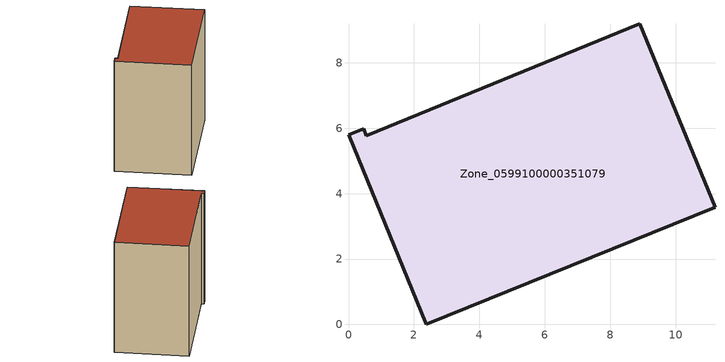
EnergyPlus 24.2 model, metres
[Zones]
Zone_0599100000351079
 floor ground (C_G): 0,5.8 0.46,5.99 0.55,5.77 8.89,9.2 11.2,3.59 2.38,0 z0
 wall outside (C_F): 0.46,5.99 0,5.8 2.38,0 11.2,3.59 8.89,9.2 0.55,5.77 0.46,5.99 z0:10.01
 roof outside (C_R): 11.2,3.59 8.89,9.2 0.55,5.77 0.46,5.99 0,5.8 2.38,0 z10.01
[BUILDING]
Pand.0599100000351079: North Axis=0; Terrain=City; Loads Convergence Tolerance Value=0.04; Temperature Convergence Tolerance Value=0.4; Solar Distribution=FullExterior; Maximum Number of Warmup Days=25; Minimum Number of Warmup Days=1
[Site:Location]
Rotterdam.The.Hague.AP_ZH_NLD Design_Conditions: Latitude=51.96; Longitude=4.45; Time Zone=1; Elevation=-4.5
[SITE:GROUNDTEMPERATURE:BUILDINGSURFACE]
18, 18, 18, 18, 18, 18, 18, 18, 18, 18, 18, 18
[MATERIAL] Thermal Absorptance=0.9; Solar Absorptance=0.7; Visible Absorptance=0.7
Name | Roughness | Thickness | Conductivity | Density | Specific Heat
G.TI.1992-2005 | MediumSmooth | 0.15 | 0.06 | 540 | 1210
F.TI.1992-2005 | Rough | 0.3 | 0.12 | 1920 | 840
R.TI.1992-2005 | MediumRough | 0.2 | 0.08 | 1500 | 1000
[CONSTRUCTION]
C_G: G.TI.1992-2005
C_F: F.TI.1992-2005
C_R: R.TI.1992-2005
[ZONE]
Zone_0599100000351079: Type=1; Multiplier=1; Ceiling Height=Autocalculate; Volume=Autocalculate; Floor Area=autocalculate; Part of Total Floor Area=Yes
[ZONEINFILTRATION:DESIGNFLOWRATE]
Infil_Zone_0599100000351079: Zone or ZoneList or Space or SpaceList=Zone_0599100000351079; Schedule=AlwaysOn; Design Flow Rate Calculation Method=Flow/Area; Flow Rate per Floor Area=0.0015; Constant Term Coefficient=1; Temperature Term Coefficient=0; Velocity Term Coefficient=0; Velocity Squared Term Coefficient=0
[HVACTEMPLATE:ZONE:IDEALLOADSAIRSYSTEM]
Zone_0599100000351079: Maximum Heating Supply Air Temperature=50; Minimum Cooling Supply Air Temperature=13; Maximum Heating Supply Air Humidity Ratio=0.0156; Minimum Cooling Supply Air Humidity Ratio=0.0077; Heating Limit=NoLimit; Cooling Limit=NoLimit; Dehumidification Control Type=ConstantSensibleHeatRatio; Cooling Sensible Heat Ratio=0.7; Dehumidification Setpoint=60; Humidification Control Type=None; Humidification Setpoint=30; Outdoor Air Method=None; Outdoor Air Flow Rate per Person=0.00944; Outdoor Air Flow Rate per Zone Floor Area=0; Outdoor Air Flow Rate per Zone=0; Demand Controlled Ventilation Type=None; Outdoor Air Economizer Type=NoEconomizer; Heat Recovery Type=None; Sensible Heat Recovery Effectiveness=0.7; Latent Heat Recovery Effectiveness=0.65
[ZONECONTROL:THERMOSTAT]
ThermostatControl_Zone_0599100000351079: Zone or ZoneList=Zone_0599100000351079; Control Type Schedule=DualSetpointControlType; Control 1=Thermostat_Zone_0599100000351079; Temperature Difference Between Cutout And Setpoint=0
[THERMOSTATSETPOINT:DUALSETPOINT]
Thermostat_Zone_0599100000351079: Heating Setpoint Temperature Schedule=HeatingSetpoint_Zone_0599100000351079; Cooling Setpoint Temperature Schedule=CoolingSetpoint_Zone_0599100000351079
[SCHEDULE:COMPACT]
HeatingSetpoint_Zone_0599100000351079: Through: 12/31, For: AllDays, Until: 24:00, 21
CoolingSetpoint_Zone_0599100000351079: Through: 12/31, For: AllDays, Until: 24:00, 24
DualSetpointControlType: Through: 12/31, For: AllDays, Until: 24:00, 4
AlwaysOn: Through: 12/31, For: AllDays, Until: 24:00, 1
